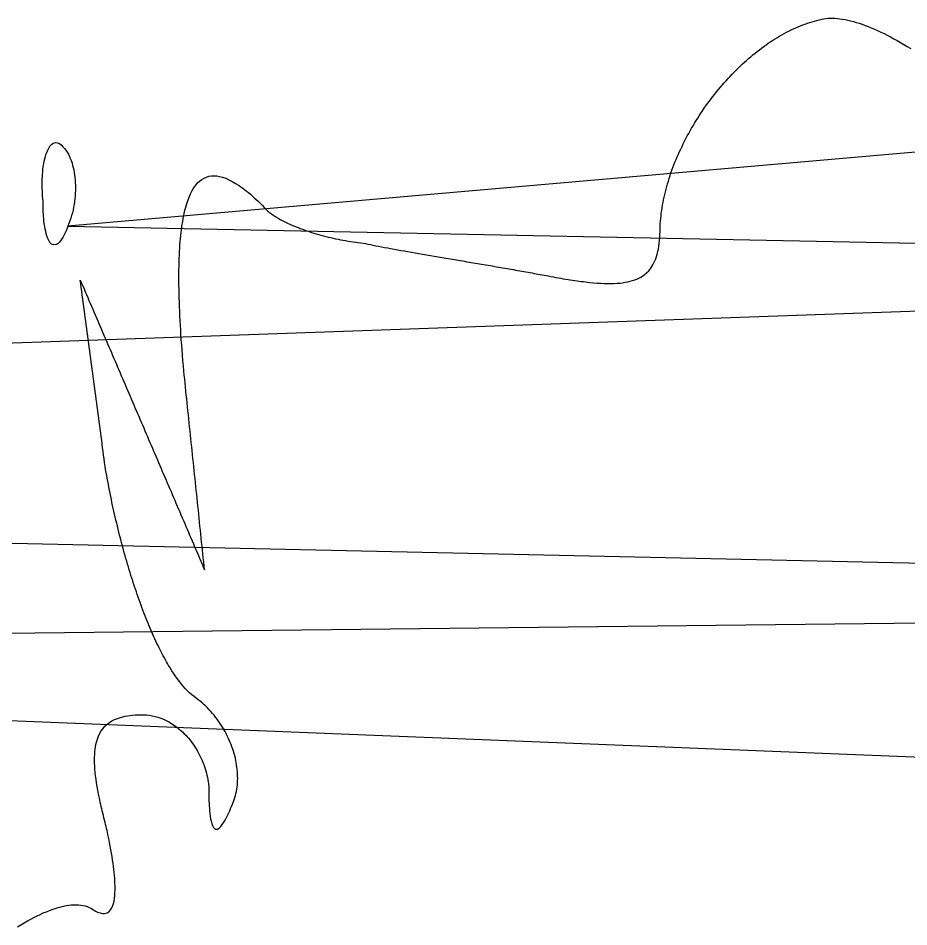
# Model space of a CAD drawing. Header units: metres. Extents: x 0 to 2740, y 0 to 1840.
# Drawn here: x 1555 to 1770, y 588.8 to 808.3 of the extents above; entities that cross this region are included whole.
import ezdxf

# ---------------------------------------------------------------- set-up
doc = ezdxf.new("R2010")
doc.units = ezdxf.units.M

msp = doc.modelspace()

# ---------------------------------------------------------------- linework, layer by layer
for points in [[(1554.851968, 588.762368), (1555.658872, 589.258772), (1556.458384, 589.733984), (1557.25, 590.1875), (1558.033216, 590.618816), (1558.807528, 591.027428), (1559.572432, 591.412832), (1560.327424, 591.774524), (1561.072, 592.112), (1561.805656, 592.424756), (1562.527888, 592.712288), (1563.238192, 592.974092), (1563.936064, 593.209664), (1564.621, 593.4185), (1565.292496, 593.600096), (1565.950048, 593.753948), (1566.593152, 593.879552), (1567.221304, 593.976404), (1567.834, 594.044), (1568.430736, 594.081836), (1569.011008, 594.089408), (1569.574312, 594.066212), (1570.120144, 594.011744), (1570.648, 593.9255), (1571.157376, 593.806976), (1571.647768, 593.655668), (1572.118672, 593.471072), (1572.569584, 593.252684), (1573.1785, 592.883597), (1573.696, 592.577408), (1574.1865, 592.335371), (1574.7985, 592.111607), (1575.3625, 591.999875), (1575.8785, 591.999023), (1576.456, 592.152128), (1576.9585, 592.474433), (1577.3065, 592.852589), (1577.6065, 593.336441), (1577.8585, 593.924837), (1578.016, 594.434048), (1578.1465, 595.000931), (1578.25, 595.625), (1578.3265, 596.305769), (1578.376, 597.042752), (1578.394, 597.565064), (1578.4, 598.112), (1578.394, 598.683416), (1578.376, 599.279168), (1578.346, 599.899112), (1578.304, 600.543104), (1578.25, 601.211), (1578.184, 601.902656), (1578.106, 602.617928), (1578.016, 603.356672), (1577.914, 604.118744), (1577.8, 604.904), (1577.674, 605.712296), (1577.536, 606.543488), (1577.386, 607.397432), (1577.224, 608.273984), (1577.05, 609.173), (1576.864, 610.094336), (1576.666, 611.037848), (1576.456, 612.003392), (1576.3465, 612.494381), (1576.234, 612.990824), (1576.1185, 613.492703), (1576, 614), (1575.852103, 614.566405), (1575.708424, 615.12564), (1575.568981, 615.677735), (1575.433792, 616.22272), (1575.302875, 616.760625), (1575.176248, 617.29148), (1575.053929, 617.815315), (1574.935936, 618.33216), (1574.822287, 618.842045), (1574.713, 619.345), (1574.608093, 619.841055), (1574.411491, 620.812585), (1574.232625, 621.756875), (1574.071639, 622.674165), (1573.928677, 623.564695), (1573.803883, 624.428705), (1573.697401, 625.266435), (1573.609375, 626.078125), (1573.539949, 626.864015), (1573.489267, 627.624345), (1573.457473, 628.359355), (1573.444711, 629.069285), (1573.451125, 629.754375), (1573.476859, 630.414865), (1573.522057, 631.050995), (1573.586863, 631.663005), (1573.671421, 632.251135), (1573.775875, 632.815625), (1573.900369, 633.356715), (1574.045047, 633.874645), (1574.210053, 634.369655), (1574.395531, 634.841985), (1574.712448, 635.50848), (1575.076237, 636.125295), (1575.487384, 636.69324), (1575.946375, 637.213125), (1576.453696, 637.68576), (1577.009833, 638.111955), (1577.615272, 638.49252), (1578.270499, 638.828265), (1578.735217, 639.027595), (1579.222423, 639.207605), (1579.732261, 639.368535), (1580.264875, 639.510625), (1580.820409, 639.634115), (1581.399007, 639.739245), (1582.000813, 639.826255), (1582.625971, 639.895385), (1583.274625, 639.946875), (1583.946919, 639.980965), (1584.642997, 639.997895), (1585.239695, 639.997607), (1585.95488, 639.962048), (1586.663585, 639.884801), (1587.365, 639.767), (1588.058315, 639.609779), (1588.74272, 639.414272), (1589.417405, 639.181613), (1590.08156, 638.912936), (1590.734375, 638.609375), (1591.37504, 638.272064), (1592.002745, 637.902137), (1592.61668, 637.500728), (1593.216035, 637.068971), (1593.8, 636.608), (1594.367765, 636.118949), (1594.736875, 635.777875), (1595.098185, 635.425161), (1595.451455, 635.061143), (1595.796445, 634.686157), (1596.132915, 634.300539), (1596.460625, 633.904625), (1596.779335, 633.498751), (1597.088805, 633.083253), (1597.388795, 632.658467), (1597.679065, 632.224729), (1597.959375, 631.782375), (1598.229485, 631.331741), (1598.489155, 630.873163), (1598.738145, 630.406977), (1598.976215, 629.933519), (1599.203125, 629.453125), (1599.418635, 628.966131), (1599.622505, 628.472873), (1599.814495, 627.973687), (1599.994365, 627.468909), (1600.161875, 626.958875), (1600.316785, 626.443921), (1600.458855, 625.924383), (1600.587845, 625.400597), (1600.703515, 624.872899), (1600.805625, 624.341625), (1600.893935, 623.807111), (1600.968205, 623.269693), (1601.0006, 622.613599), (1601.0054, 621.862373), (1601.015, 621.139875), (1601.0294, 620.446057), (1601.0486, 619.780871), (1601.0726, 619.144269), (1601.1014, 618.536203), (1601.135, 617.956625), (1601.1734, 617.405487), (1601.2166, 616.882741), (1601.2904, 616.151752), (1601.375, 615.484375), (1601.4704, 614.880448), (1601.5766, 614.339809), (1601.735, 613.717125), (1601.9126, 613.206281), (1602.1616, 612.724416), (1602.5606, 612.340949), (1603.0886, 612.316221), (1603.535, 612.585375), (1603.94, 612.997), (1604.2856, 613.448376), (1604.6504, 614.007848), (1604.9366, 614.498159), (1605.2336, 615.048896), (1605.5414, 615.659897), (1605.86, 616.331), (1606.0784, 616.811712), (1606.3016, 617.319016), (1606.5296, 617.852864), (1606.7624, 618.413208), (1607, 619), (1607.171624, 619.483536), (1607.326592, 619.973888), (1607.465048, 620.470672), (1607.587136, 620.973504), (1607.693, 621.482), (1607.782784, 621.995776), (1607.856632, 622.514448), (1607.914688, 623.037632), (1607.957096, 623.564944), (1607.984, 624.096), (1607.995544, 624.630416), (1607.991872, 625.167808), (1607.973128, 625.707792), (1607.939456, 626.249984), (1607.891, 626.794), (1607.827904, 627.339456), (1607.750312, 627.885968), (1607.658368, 628.433152), (1607.552216, 628.980624), (1607.432, 629.528), (1607.297864, 630.074896), (1607.149952, 630.620928), (1606.988408, 631.165712), (1606.813376, 631.708864), (1606.625, 632.25), (1606.423424, 632.788736), (1606.208792, 633.324688), (1605.981248, 633.857472), (1605.740936, 634.386704), (1605.488, 634.912), (1605.222584, 635.432976), (1604.944832, 635.949248), (1604.654888, 636.460432), (1604.352896, 636.966144), (1604.039, 637.466), (1603.713344, 637.959616), (1603.376072, 638.446608), (1603.027328, 638.926592), (1602.667256, 639.399184), (1602.296, 639.864), (1601.913704, 640.320656), (1601.520512, 640.768768), (1601.116568, 641.207952), (1600.702016, 641.637824), (1600.277, 642.058), (1599.841664, 642.468096), (1599.396152, 642.867728), (1598.940608, 643.256512), (1598.475176, 643.634064), (1598, 644), (1597.46004, 644.383824), (1596.92032, 644.814592), (1596.38108, 645.291248), (1595.84256, 645.812736), (1595.305, 646.378), (1594.76864, 646.985984), (1594.23372, 647.635632), (1593.70048, 648.325888), (1593.16916, 649.055696), (1592.64, 649.824), (1592.11324, 650.629744), (1591.58912, 651.471872), (1591.328125, 651.90625), (1591.06788, 652.349328), (1590.808415, 652.800974), (1590.54976, 653.261056), (1590.291945, 653.729442), (1590.035, 654.206), (1589.778955, 654.690598), (1589.52384, 655.183104), (1589.269685, 655.683386), (1589.01652, 656.191312), (1588.764375, 656.70675), (1588.51328, 657.229568), (1588.263265, 657.759634), (1588.01436, 658.296816), (1587.766595, 658.840982), (1587.52, 659.392), (1587.274605, 659.949738), (1587.03044, 660.514064), (1586.787535, 661.084846), (1586.54592, 661.661952), (1586.305625, 662.24525), (1586.06668, 662.834608), (1585.829115, 663.429894), (1585.59296, 664.030976), (1585.358245, 664.637722), (1585.125, 665.25), (1584.893255, 665.867678), (1584.66304, 666.490624), (1584.434385, 667.118706), (1584.20732, 667.751792), (1583.981875, 668.38975), (1583.75808, 669.032448), (1583.535965, 669.679754), (1583.31556, 670.331536), (1583.096895, 670.987662), (1582.88, 671.648), (1582.664905, 672.312418), (1582.45164, 672.980784), (1582.240235, 673.652966), (1582.03072, 674.328832), (1581.823125, 675.00825), (1581.61748, 675.691088), (1581.413815, 676.377214), (1581.21216, 677.066496), (1581.012545, 677.758802), (1580.815, 678.454), (1580.619555, 679.151958), (1580.42624, 679.852544), (1580.235085, 680.555626), (1580.04612, 681.261072), (1579.859375, 681.96875), (1579.67488, 682.678528), (1579.492665, 683.390274), (1579.31276, 684.103856), (1579.135195, 684.819142), (1578.96, 685.536), (1578.787205, 686.254298), (1578.61684, 686.973904), (1578.448935, 687.694686), (1578.28352, 688.416512), (1578.120625, 689.13925), (1577.96028, 689.862768), (1577.802515, 690.586934), (1577.64736, 691.311616), (1577.494845, 692.036682), (1577.345, 692.762), (1577.197855, 693.487438), (1577.05344, 694.212864), (1576.911785, 694.938146), (1576.77292, 695.663152), (1576.636875, 696.38775), (1576.50368, 697.111808), (1576.373365, 697.835194), (1576.24596, 698.557776), (1576.121495, 699.279422), (1576, 700), (1575.88, 700.9), (1575.76, 701.8), (1575.64, 702.7), (1575.52, 703.6), (1575.4, 704.5), (1575.28, 705.4), (1575.16, 706.3), (1575.04, 707.2), (1574.92, 708.1), (1574.8, 709), (1574.68, 709.9), (1574.56, 710.8), (1574.44, 711.7), (1574.32, 712.6), (1574.2, 713.5), (1574.08, 714.4), (1573.96, 715.3), (1573.84, 716.2), (1573.72, 717.1), (1573.6, 718), (1573.48, 718.9), (1573.36, 719.8), (1573.24, 720.7), (1573.12, 721.6), (1573, 722.5), (1572.88, 723.4), (1572.76, 724.3), (1572.64, 725.2), (1572.52, 726.1), (1572.4, 727), (1572.28, 727.9), (1572.16, 728.8), (1572.04, 729.7), (1571.92, 730.6), (1571.8, 731.5), (1571.68, 732.4), (1571.56, 733.3), (1571.44, 734.2), (1571.32, 735.1), (1571.2, 736), (1571.08, 736.9), (1570.96, 737.8), (1570.84, 738.7), (1570.72, 739.6), (1570.6, 740.5), (1570.48, 741.4), (1570.36, 742.3), (1570.24, 743.2), (1570.12, 744.1), (1570, 745), (1570.3, 744.3), (1570.6, 743.6), (1570.9, 742.9), (1571.2, 742.2), (1571.5, 741.5), (1571.8, 740.8), (1572.1, 740.1), (1572.4, 739.4), (1572.7, 738.7), (1573, 738), (1573.3, 737.3), (1573.6, 736.6), (1573.9, 735.9), (1574.2, 735.2), (1574.5, 734.5), (1574.8, 733.8), (1575.1, 733.1), (1575.4, 732.4), (1575.7, 731.7), (1576, 731), (1576.3, 730.3), (1576.6, 729.6), (1576.9, 728.9), (1577.2, 728.2), (1577.5, 727.5), (1577.8, 726.8), (1578.1, 726.1), (1578.4, 725.4), (1578.7, 724.7), (1579, 724), (1579.3, 723.3), (1579.6, 722.6), (1579.9, 721.9), (1580.2, 721.2), (1580.5, 720.5), (1580.8, 719.8), (1581.1, 719.1), (1581.4, 718.4), (1581.7, 717.7), (1582, 717), (1582.3, 716.3), (1582.6, 715.6), (1582.9, 714.9), (1583.2, 714.2), (1583.5, 713.5), (1583.8, 712.8), (1584.1, 712.1), (1584.4, 711.4), (1584.7, 710.7), (1585, 710), (1585.3, 709.3), (1585.6, 708.6), (1585.9, 707.9), (1586.2, 707.2), (1586.5, 706.5), (1586.8, 705.8), (1587.1, 705.1), (1587.4, 704.4), (1587.7, 703.7), (1588, 703), (1588.3, 702.3), (1588.6, 701.6), (1588.9, 700.9), (1589.2, 700.2), (1589.5, 699.5), (1589.8, 698.8), (1590.1, 698.1), (1590.4, 697.4), (1590.7, 696.7), (1591, 696), (1591.3, 695.3), (1591.6, 694.6), (1591.9, 693.9), (1592.2, 693.2), (1592.5, 692.5), (1592.8, 691.8), (1593.1, 691.1), (1593.4, 690.4), (1593.7, 689.7), (1594, 689), (1594.3, 688.3), (1594.6, 687.6), (1594.9, 686.9), (1595.2, 686.2), (1595.5, 685.5), (1595.8, 684.8), (1596.1, 684.1), (1596.4, 683.4), (1596.7, 682.7), (1597, 682), (1597.3, 681.3), (1597.6, 680.6), (1597.9, 679.9), (1598.2, 679.2), (1598.5, 678.5), (1598.8, 677.8), (1599.1, 677.1), (1599.4, 676.4), (1599.7, 675.7), (1600, 675), (1599.9, 675.96), (1599.8, 676.92), (1599.7, 677.88), (1599.6, 678.84), (1599.5, 679.8), (1599.4, 680.76), (1599.3, 681.72), (1599.2, 682.68), (1599.1, 683.64), (1599, 684.6), (1598.9, 685.56), (1598.8, 686.52), (1598.7, 687.48), (1598.6, 688.44), (1598.5, 689.4), (1598.4, 690.36), (1598.3, 691.32), (1598.2, 692.28), (1598.1, 693.24), (1598, 694.2), (1597.9, 695.16), (1597.8, 696.12), (1597.7, 697.08), (1597.6, 698.04), (1597.5, 699), (1597.4, 699.96), (1597.3, 700.92), (1597.2, 701.88), (1597.1, 702.84), (1597, 703.8), (1596.9, 704.76), (1596.8, 705.72), (1596.7, 706.68), (1596.6, 707.64), (1596.5, 708.6), (1596.4, 709.56), (1596.3, 710.52), (1596.2, 711.48), (1596.1, 712.44), (1596, 713.4), (1595.9, 714.36), (1595.8, 715.32), (1595.7, 716.28), (1595.6, 717.24), (1595.5, 718.2), (1595.4, 719.16), (1595.3, 720.12), (1595.2, 721.08), (1595.1, 722.04), (1595, 723), (1594.883001, 724.310701), (1594.772008, 725.602808), (1594.667027, 726.876327), (1594.568064, 728.131264), (1594.475125, 729.367625), (1594.388216, 730.585416), (1594.307343, 731.784643), (1594.232512, 732.965312), (1594.163729, 734.127429), (1594.101, 735.271), (1594.044331, 736.396031), (1593.993728, 737.502528), (1593.949197, 738.590497), (1593.910744, 739.659944), (1593.878375, 740.710875), (1593.852096, 741.743296), (1593.831913, 742.757213), (1593.817832, 743.752632), (1593.809859, 744.729559), (1593.808, 745.688), (1593.812261, 746.627961), (1593.822648, 747.549448), (1593.839167, 748.452467), (1593.861824, 749.337024), (1593.890625, 750.203125), (1593.925576, 751.050776), (1593.966683, 751.879983), (1594.013952, 752.690752), (1594.067389, 753.483089), (1594.127, 754.257), (1594.192791, 755.012491), (1594.264768, 755.749568), (1594.342937, 756.468237), (1594.427304, 757.168504), (1594.517875, 757.850375), (1594.614656, 758.513856), (1594.717653, 759.158953), (1594.826872, 759.785672), (1594.942319, 760.394019), (1595.064, 760.984), (1595.191921, 761.555621), (1595.326088, 762.108888), (1595.466507, 762.643807), (1595.613184, 763.160384), (1595.766125, 763.658625), (1595.925336, 764.138536), (1596.262592, 765.043392), (1596.625, 765.875), (1597.012608, 766.633408), (1597.425464, 767.318664), (1597.863616, 767.930816), (1598.327112, 768.469912), (1598.816, 768.936), (1599.330328, 769.329128), (1599.870144, 769.649344), (1600.435496, 769.896696), (1601.026432, 770.071232), (1601.643, 770.173), (1602.285248, 770.202048), (1602.953224, 770.158424), (1603.646976, 770.042176), (1604.366552, 769.853352), (1605.112, 769.592), (1605.883368, 769.258168), (1606.680704, 768.851904), (1607.504056, 768.373256), (1608.353472, 767.822272), (1608.787969, 767.519669), (1609.229, 767.199), (1609.676571, 766.860271), (1610.130688, 766.503488), (1610.591357, 766.128657), (1611.058584, 765.735784), (1611.532375, 765.324875), (1612.012736, 764.895936), (1612.499673, 764.448973), (1612.993192, 763.983992), (1613.493299, 763.500999), (1614, 763), (1614.397824, 762.520192), (1614.868992, 762.041536), (1615.268421, 761.683993), (1615.705704, 761.328232), (1616.179383, 760.974739), (1616.688, 760.624), (1617.230097, 760.276501), (1617.804216, 759.932728), (1618.408899, 759.593167), (1619.042688, 759.258304), (1619.704125, 758.928625), (1620.159723, 758.711959), (1620.626529, 758.497957), (1621.104111, 758.286763), (1621.592037, 758.078521), (1622.089875, 757.873375), (1622.597193, 757.671469), (1623.113559, 757.472947), (1623.638541, 757.277953), (1624.171707, 757.086631), (1624.712625, 756.899125), (1625.260863, 756.715579), (1625.815989, 756.536137), (1626.377571, 756.360943), (1626.945177, 756.190141), (1627.518375, 756.023875), (1628.096733, 755.862289), (1628.679819, 755.705527), (1629.267201, 755.553733), (1629.858447, 755.407051), (1630.453125, 755.265625), (1631.050803, 755.129599), (1631.651049, 754.999117), (1632.253431, 754.874323), (1632.857517, 754.755361), (1633.462875, 754.642375), (1634.069073, 754.535509), (1634.675679, 754.434907), (1635.282261, 754.340713), (1635.888387, 754.253071), (1636.493625, 754.172125), (1637.097543, 754.098019), (1637.699709, 754.030897), (1638.273285, 753.939701), (1638.839295, 753.817327), (1639.430625, 753.692625), (1640.046555, 753.565643), (1640.686365, 753.436429), (1641.349335, 753.305031), (1642.034745, 753.171497), (1642.741875, 753.035875), (1643.470005, 752.898213), (1644.218415, 752.758559), (1644.986385, 752.616961), (1645.773195, 752.473467), (1646.578125, 752.328125), (1647.400455, 752.180983), (1648.239465, 752.032089), (1649.094435, 751.881491), (1649.964645, 751.729237), (1650.849375, 751.575375), (1651.747905, 751.419953), (1652.659515, 751.263019), (1653.583485, 751.104621), (1654.519095, 750.944807), (1655.465625, 750.783625), (1656.422355, 750.621123), (1657.388565, 750.457349), (1658.363535, 750.292351), (1659.346545, 750.126177), (1659.84084, 750.042664), (1660.336875, 749.958875), (1660.83456, 749.874816), (1661.333805, 749.790493), (1661.83452, 749.705912), (1662.336615, 749.621079), (1662.84, 749.536), (1663.344585, 749.450681), (1663.85028, 749.365128), (1664.356995, 749.279347), (1664.86464, 749.193344), (1665.373125, 749.107125), (1665.88236, 749.020696), (1666.392255, 748.934063), (1666.90272, 748.847232), (1667.413665, 748.760209), (1667.925, 748.673), (1668.436635, 748.585611), (1668.94848, 748.498048), (1669.460445, 748.410317), (1669.97244, 748.322424), (1670.484375, 748.234375), (1670.99616, 748.146176), (1671.507705, 748.057833), (1672.01892, 747.969352), (1672.529715, 747.880739), (1673.04, 747.792), (1673.549685, 747.703141), (1674.05868, 747.614168), (1674.566895, 747.525087), (1675.07424, 747.435904), (1675.580625, 747.346625), (1676.08596, 747.257256), (1676.590155, 747.167803), (1677.09312, 747.078272), (1677.594765, 746.988669), (1678.095, 746.899), (1678.593735, 746.809271), (1679.09088, 746.719488), (1679.586345, 746.629657), (1680.08004, 746.539784), (1681.06176, 746.359936), (1682.03532, 746.179992), (1683, 746), (1683.625509, 745.881806), (1684.242072, 745.767248), (1684.849743, 745.656362), (1685.448576, 745.549184), (1686.038625, 745.44575), (1686.619944, 745.346096), (1687.192587, 745.250258), (1687.756608, 745.158272), (1688.312061, 745.070174), (1688.859, 744.986), (1689.397479, 744.905786), (1689.927552, 744.829568), (1690.449273, 744.757382), (1690.962696, 744.689264), (1691.467875, 744.62525), (1691.964864, 744.565376), (1692.934488, 744.458192), (1693.872, 744.368), (1694.777832, 744.295088), (1695.652416, 744.239744), (1696.496184, 744.202256), (1697.309568, 744.182912), (1698.093, 744.182), (1698.846912, 744.199808), (1699.571736, 744.236624), (1700.267904, 744.292736), (1700.935848, 744.368432), (1701.576, 744.464), (1702.188792, 744.579728), (1702.774656, 744.715904), (1703.334024, 744.872816), (1703.867328, 745.050752), (1704.375, 745.25), (1704.857472, 745.470848), (1705.315176, 745.713584), (1705.748544, 745.978496), (1706.158008, 746.265872), (1706.728329, 746.739686), (1707.247296, 747.265664), (1707.716367, 747.844778), (1708.002081, 748.260854), (1708.266699, 748.701266), (1708.510653, 749.166302), (1708.734375, 749.65625), (1708.938297, 750.171398), (1709.122851, 750.712034), (1709.288469, 751.278446), (1709.435583, 751.870922), (1709.564625, 752.48975), (1709.676027, 753.135218), (1709.770221, 753.807614), (1709.847639, 754.507226), (1709.908713, 755.234342), (1709.953875, 755.98925), (1709.983557, 756.772238), (1709.998191, 757.583594), (1710.035382, 758.631175), (1710.081456, 759.2646), (1710.138114, 759.900125), (1710.205248, 760.5376), (1710.28275, 761.176875), (1710.370512, 761.8178), (1710.468426, 762.460225), (1710.576384, 763.104), (1710.694278, 763.748975), (1710.822, 764.395), (1710.959442, 765.041925), (1711.106496, 765.6896), (1711.263054, 766.337875), (1711.429008, 766.9866), (1711.60425, 767.635625), (1711.788672, 768.2848), (1711.982166, 768.933975), (1712.184624, 769.583), (1712.395938, 770.231725), (1712.616, 770.88), (1712.844702, 771.527675), (1713.081936, 772.1746), (1713.327594, 772.820625), (1713.581568, 773.4656), (1713.84375, 774.109375), (1714.114032, 774.7518), (1714.392306, 775.392725), (1714.678464, 776.032), (1714.972398, 776.669475), (1715.274, 777.305), (1715.583162, 777.938425), (1715.899776, 778.5696), (1716.223734, 779.198375), (1716.554928, 779.8246), (1716.89325, 780.448125), (1717.238592, 781.0688), (1717.590846, 781.686475), (1717.949904, 782.301), (1718.315658, 782.912225), (1718.688, 783.52), (1719.066822, 784.124175), (1719.452016, 784.7246), (1719.843474, 785.321125), (1720.241088, 785.9136), (1720.64475, 786.501875), (1721.054352, 787.0858), (1721.469786, 787.665225), (1721.890944, 788.24), (1722.317718, 788.809975), (1722.75, 789.375), (1723.187682, 789.934925), (1723.630656, 790.4896), (1724.078814, 791.038875), (1724.532048, 791.5826), (1724.99025, 792.120625), (1725.453312, 792.6528), (1725.921126, 793.178975), (1726.393584, 793.699), (1726.870578, 794.212725), (1727.352, 794.72), (1727.837742, 795.220675), (1728.327696, 795.7146), (1728.821754, 796.201625), (1729.319808, 796.6816), (1729.82175, 797.154375), (1730.327472, 797.6198), (1730.836866, 798.077725), (1731.349824, 798.528), (1731.866238, 798.970475), (1732.386, 799.405), (1732.909002, 799.831425), (1733.435136, 800.2496), (1733.964294, 800.659375), (1734.496368, 801.0606), (1735.03125, 801.453125), (1735.568832, 801.8368), (1736.109006, 802.211475), (1736.651664, 802.577), (1737.196698, 802.933225), (1737.744, 803.28), (1738.293462, 803.617175), (1738.844976, 803.9446), (1739.398434, 804.262125), (1739.953728, 804.5696), (1740.51075, 804.866875), (1741.069392, 805.1538), (1741.629546, 805.430225), (1742.191104, 805.696), (1742.753958, 805.950975), (1743.318, 806.195), (1743.883122, 806.427925), (1744.449216, 806.6496), (1745.016174, 806.859875), (1745.583888, 807.0586), (1746.15225, 807.245625), (1746.721152, 807.4208), (1747.290486, 807.583975), (1747.860144, 807.735), (1748.430018, 807.873725), (1749, 808), (1749.489512, 808.106864), (1749.997696, 808.187712), (1750.524024, 808.242928), (1751.067968, 808.272896), (1751.629, 808.278), (1752.206592, 808.258624), (1752.800216, 808.215152), (1753.409344, 808.147968), (1754.033448, 808.057456), (1754.672, 807.944), (1755.324472, 807.807984), (1755.990336, 807.649792), (1756.669064, 807.469808), (1757.360128, 807.268416), (1758.063, 807.046), (1758.777152, 806.802944), (1759.502056, 806.539632), (1760.237184, 806.256448), (1760.982008, 805.953776), (1761.736, 805.632), (1762.498632, 805.291504), (1763.269376, 804.932672), (1764.047704, 804.555888), (1764.833088, 804.161536), (1765.625, 803.75), (1766.422912, 803.321664), (1767.226296, 802.876912), (1768.034624, 802.416128), (1768.847368, 801.939696), (1769.664, 801.448), (1770.483992, 800.941424)], [(2109.997616, 805.478752), (1567, 758), (1566.820024, 757.533176), (1566.550375, 756.882125), (1566.281536, 756.289664), (1566.013993, 755.755307), (1565.748232, 755.278568), (1565.397496, 754.731704), (1565.051944, 754.285256), (1564.629049, 753.866651), (1564.137811, 753.565889), (1563.592, 753.488), (1563.081469, 753.698231), (1562.676631, 754.103069), (1562.365336, 754.595864), (1562.134984, 755.090216), (1561.922488, 755.672312), (1561.775527, 756.165773), (1561.639744, 756.707456), (1561.515625, 757.296875), (1561.403656, 757.933544), (1561.304323, 758.616977), (1561.218112, 759.346688), (1561.168168, 759.858632), (1561.124416, 760.390784), (1561.087, 760.943), (1561.056064, 761.515136), (1561.031752, 762.107048), (1561.014208, 762.718592), (1561.003576, 763.349624), (1561, 764), (1560.944768, 764.65396), (1560.898944, 765.29568), (1560.862336, 765.92492), (1560.834752, 766.54144), (1560.816, 767.145), (1560.805888, 767.73536), (1560.804224, 768.31228), (1560.810816, 768.87552), (1560.825472, 769.42484), (1560.848, 769.96), (1560.878208, 770.48076), (1560.915904, 770.98688), (1560.986068, 771.718085), (1561.072, 772.415), (1561.173052, 773.076815), (1561.288576, 773.70272), (1561.417924, 774.291905), (1561.560448, 774.84356), (1561.7155, 775.356875), (1561.882432, 775.83104), (1562.122368, 776.40096), (1562.380736, 776.89792), (1562.656, 777.32), (1563.0215, 777.739375), (1563.487556, 778.078945), (1563.978668, 778.233835), (1564.489652, 778.197565), (1565.015324, 777.963655), (1565.460864, 777.61308), (1565.820032, 777.22804), (1566.177584, 776.812864), (1566.517968, 776.396928), (1566.838, 775.928), (1567.136912, 775.409152), (1567.413936, 774.843456), (1567.668304, 774.233984), (1567.84375, 773.75), (1568.005696, 773.244416), (1568.153818, 772.718528), (1568.287792, 772.173632), (1568.407294, 771.611024), (1568.512, 771.032), (1568.601586, 770.437856), (1568.675728, 769.829888), (1568.734102, 769.209392), (1568.776384, 768.577664), (1568.80225, 767.936), (1568.811376, 767.285696), (1568.803438, 766.628048), (1568.778112, 765.964352), (1568.735074, 765.295904), (1568.674, 764.624), (1568.594566, 763.949936), (1568.496448, 763.275008), (1568.379322, 762.600512), (1568.242864, 761.927744), (1568.08675, 761.258), (1567.910656, 760.592576), (1567.714258, 759.932768), (1567.497232, 759.279872), (1567.259254, 758.635184), (1567, 758), (2069, 748)], [(2069, 748), (710, 700)], [(710, 700), (2210, 667)], [(2210, 667), (1144, 655)], [(1144, 655), (2190, 613)]]:
    msp.add_lwpolyline(points)

doc.saveas('drawing.dxf')
